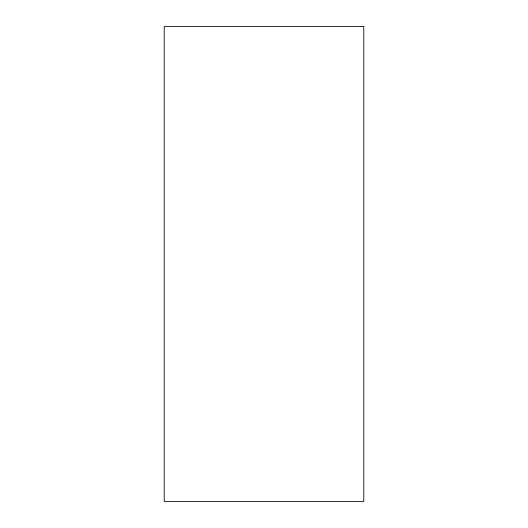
<?xml version="1.0" encoding="UTF-8"?>
<svg xmlns="http://www.w3.org/2000/svg" width="528" height="528" viewBox="0 0 528 528"><rect width="100%" height="100%" fill="white"/><g stroke="black" fill="none" stroke-linecap="round" stroke-linejoin="round"><path stroke-width="0.79" d="M363.792 26.4L164.208 26.4L164.208 501.6L363.792 501.6L363.792 26.4"/></g></svg>
